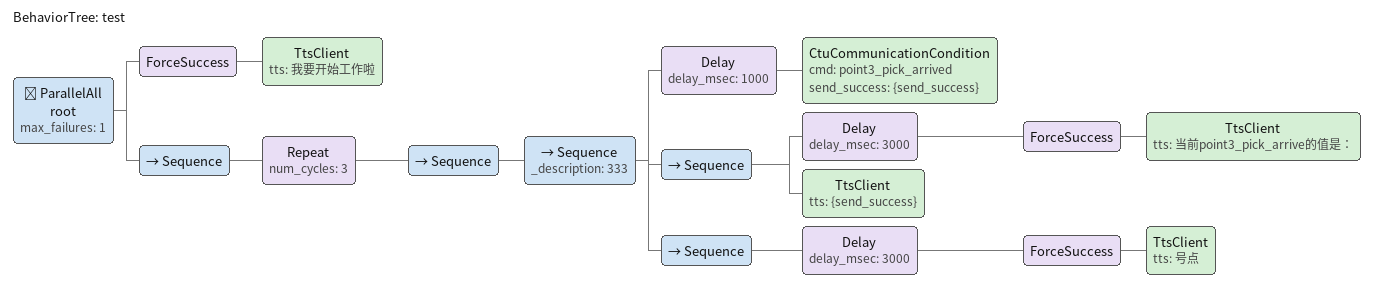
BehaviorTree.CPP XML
<?xml version="1.0" encoding="UTF-8"?>
<root BTCPP_format="4"
      main_tree_to_execute="test">
  <BehaviorTree ID="test">
    <ParallelAll name="root"
                 max_failures="1">
      <ForceSuccess>
        <TtsClient tts="我要开始工作啦"/>
      </ForceSuccess>
      <Sequence>
        <Repeat num_cycles="3">
          <Sequence>
            <Sequence _description="333">
              <Delay delay_msec="1000">
                <CtuCommunicationCondition cmd="point3_pick_arrived"
                                           send_success="{send_success}"/>
              </Delay>
              <Sequence>
                <Delay delay_msec="3000">
                  <ForceSuccess>
                    <TtsClient tts="当前point3_pick_arrive的值是："/>
                  </ForceSuccess>
                </Delay>
                <TtsClient tts="{send_success}"/>
              </Sequence>
              <Sequence>
                <Delay delay_msec="3000">
                  <ForceSuccess>
                    <TtsClient tts="号点"/>
                  </ForceSuccess>
                </Delay>
              </Sequence>
            </Sequence>

          </Sequence>
        </Repeat>
      </Sequence>
    </ParallelAll>
  </BehaviorTree>

</root>
